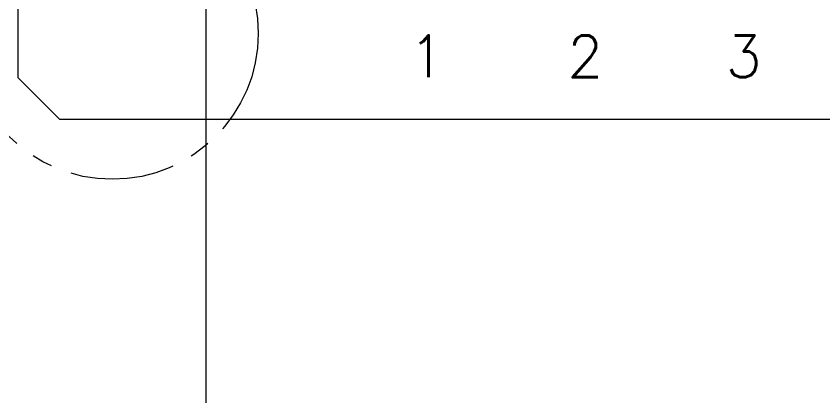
# Model space of a CAD drawing. Header units: millimetres. Extents: x -229 to -105, y -151 to 3.
# Drawn here: x -204.87 to -185.51, y -93.04 to -83.94 of the extents above; entities that cross this region are included whole.
import ezdxf

# ---------------------------------------------------------------- set-up
doc = ezdxf.new("R2010")
doc.units = ezdxf.units.MM
doc.linetypes.add('CENTER', pattern=[2, 1.25, -0.25, 0.25, -0.25])
doc.layers.add('1', color=7, linetype='Continuous')
doc.layers.add('1D', color=4, linetype='Continuous')
doc.layers.add('DIM', color=4, linetype='Continuous', lineweight=18)
doc.styles.get("Standard").update_dxf_attribs({"font": 'SimSun.ttf'})

msp = doc.modelspace()

# ---------------------------------------------------------------- linework, layer by layer
at = {"layer": '1', "lineweight": 9}
for p, q in [((-204.814, -85.4123, -0.0526), (-204.814, -74.9123, -0.0526)), ((-203.814, -86.4123, -0.0526), (-204.814, -85.4123, -0.0526)), ((-128.314, -86.4123, -0.0526), (-203.814, -86.4123, -0.0526))]:
    msp.add_line(p, q, dxfattribs=at)
at = {"layer": '1D', "color": 2, "linetype": 'CENTER', "lineweight": 9, "ltscale": 2}
msp.add_circle((-202.5578, -84.3497), 3.5, dxfattribs=at)
at = {"layer": 'DIM', "lineweight": 9}
msp.add_line((-200.314, -82.6178, -0.0526), (-200.314, -100.5651, -0.0526), dxfattribs=at)

# ---------------------------------------------------------------- texts
at = {"layer": 'DIM', "lineweight": 9, "char_height": 1, "attachment_point": 5}
for s, insert in [('{\\Fsimplex|c134;1}', (-195.014, -84.9003, -0.0526)), ('{\\Fsimplex|c134;2}', (-191.214, -84.9003, -0.0526)), ('{\\Fsimplex|c134;3}', (-187.414, -84.9003, -0.0526))]:
    msp.add_mtext(s, dxfattribs=dict(at, insert=insert))

doc.saveas('drawing.dxf')
